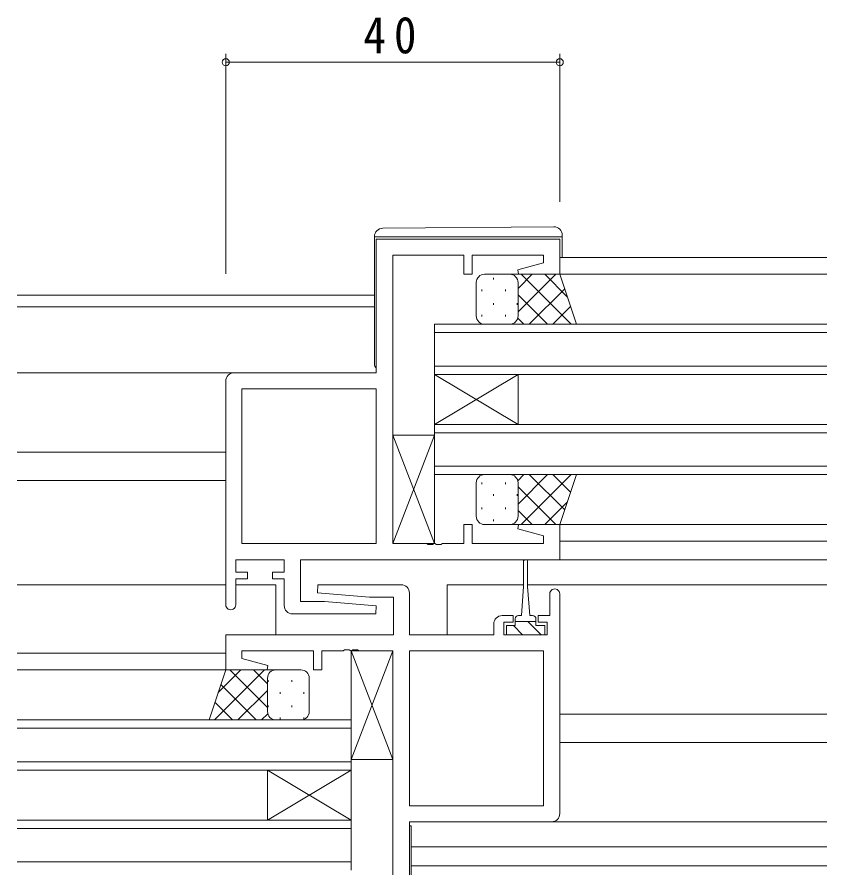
# Model space of a CAD drawing. Units: millimetres, scale not verified. Extents: x -594 to 539, y -420 to 386.
# Drawn here: x 131.1 to 228.1, y -110.9 to -9 of the extents above; entities that cross this region are included whole.
import ezdxf

# ---------------------------------------------------------------- set-up
doc = ezdxf.new("R2010")
doc.units = ezdxf.units.MM
doc.header["$LTSCALE"] = 2
for name, color, linetype, lineweight in [('0-3_YKK_11', 7, 'Continuous', 9), ('0-4_YKK_12', 2, 'Continuous', 9), ('0-5_YKK_13', 4, 'Continuous', 9), ('0-7_YKK_D', 6, 'Continuous', 9)]:
    doc.layers.add(name, color=color, linetype=linetype, lineweight=lineweight)
doc.styles.add('ＭＳ ゴシック', font='')
doc.styles.get('ＭＳ ゴシック').set_extended_font_data('MS Gothic')

msp = doc.modelspace()

# ---------------------------------------------------------------- linework, layer by layer
at = {"layer": '0-3_YKK_11'}
for p, q in [((174.133, -35.567), (196.133, -35.567)), ((174.133, -51.567), (174.133, -35.567)), ((196.133, -35.567), (196.133, -39.767)), ((184.633, -37.497), (176.133, -37.497)), ((176.133, -37.497), (176.133, -72.037)), ((184.633, -39.767), (184.633, -37.497)), ((185.633, -37.497), (185.633, -39.767)), ((194.203, -37.497), (185.633, -37.497)), ((194.203, -38.414), (194.203, -37.497)), ((191.104, -39.244), (194.203, -38.414)), ((191.173, -39.767), (191.104, -39.244)), ((185.633, -39.767), (184.633, -39.767)), ((196.133, -39.767), (191.173, -39.767)), ((157.133, -51.567), (174.133, -51.567)), ((156.133, -79.367), (156.133, -52.567)), ((158.063, -53.497), (174.133, -53.497)), ((158.063, -72.037), (158.063, -53.497)), ((174.133, -53.497), (174.133, -72.037)), ((174.133, -53.497), (174.133, -72.037)), ((184.633, -69.767), (185.633, -69.767)), ((184.633, -72.037), (184.633, -69.767)), ((185.633, -69.767), (185.633, -72.037)), ((191.104, -70.289), (191.173, -69.767)), ((194.203, -71.12), (191.104, -70.289)), ((191.173, -69.767), (196.133, -69.767)), ((196.133, -69.767), (196.133, -73.967)), ((194.203, -72.037), (194.203, -71.12)), ((174.133, -72.037), (158.063, -72.037)), ((176.133, -72.037), (180.175, -72.037)), ((180.175, -72.037), (180.359, -72.157)), ((180.359, -72.157), (180.908, -72.157)), ((180.908, -72.157), (181.092, -72.037)), ((181.092, -72.037), (181.175, -72.037)), ((181.175, -72.037), (181.359, -72.157)), ((181.359, -72.157), (181.908, -72.157)), ((181.908, -72.157), (182.092, -72.037)), ((182.092, -72.037), (184.633, -72.037)), ((185.633, -72.037), (194.203, -72.037)), ((157.333, -73.967), (157.333, -75.467)), ((163.133, -73.967), (157.333, -73.967)), ((163.133, -75.467), (163.133, -73.967)), ((165.063, -73.967), (165.063, -78.967)), ((196.133, -73.967), (165.063, -73.967)), ((157.333, -75.467), (158.733, -75.467)), ((157.333, -76.267), (157.333, -79.367)), ((158.733, -76.267), (157.333, -76.267)), ((158.733, -75.467), (158.733, -76.267)), ((161.733, -75.467), (163.133, -75.467)), ((161.733, -76.267), (161.733, -75.467)), ((163.133, -76.267), (161.733, -76.267)), ((163.133, -79.467), (163.133, -76.267)), ((167.114, -77.923), (167.155, -76.967)), ((167.155, -76.967), (177.133, -76.967)), ((173.327, -78.467), (167.114, -77.923)), ((176.203, -78.467), (173.327, -78.467)), ((176.203, -82.967), (176.203, -78.467)), ((178.133, -77.967), (178.133, -82.967)), ((194.933, -80.667), (194.933, -78.067)), ((196.133, -78.067), (196.133, -104.367)), ((165.063, -78.967), (167.94, -78.967)), ((167.94, -78.967), (174.153, -79.51)), ((174.153, -79.51), (174.112, -80.467)), ((174.112, -80.467), (164.133, -80.467)), ((189.233, -80.667), (190.533, -80.667)), ((189.433, -81.467), (189.433, -82.967)), ((190.533, -81.467), (189.433, -81.467)), ((190.533, -80.667), (190.533, -81.467)), ((193.533, -80.667), (194.933, -80.667)), ((193.533, -81.467), (193.533, -80.667)), ((194.633, -81.467), (193.533, -81.467)), ((194.633, -82.967), (194.633, -81.467)), ((188.233, -82.967), (188.233, -81.667)), ((156.133, -82.967), (176.203, -82.967)), ((156.133, -87.167), (156.133, -82.967)), ((178.133, -82.967), (188.233, -82.967)), ((189.433, -82.967), (194.633, -82.967)), ((158.063, -84.897), (158.063, -85.814)), ((166.633, -84.897), (158.063, -84.897)), ((166.633, -87.167), (166.633, -84.897)), ((167.633, -84.897), (167.633, -87.167)), ((170.175, -84.897), (167.633, -84.897)), ((170.359, -84.777), (170.175, -84.897)), ((170.908, -84.777), (170.359, -84.777)), ((171.092, -84.897), (170.908, -84.777)), ((171.175, -84.897), (171.092, -84.897)), ((171.358, -84.777), (171.175, -84.897)), ((171.908, -84.777), (171.358, -84.777)), ((172.092, -84.897), (171.908, -84.777)), ((176.133, -84.897), (172.092, -84.897)), ((176.133, -119.437), (176.133, -84.897)), ((178.133, -84.897), (194.203, -84.897)), ((178.133, -103.437), (178.133, -84.897)), ((194.203, -84.897), (194.203, -103.437)), ((194.203, -84.897), (194.203, -103.437)), ((158.063, -85.814), (161.163, -86.644)), ((161.163, -86.644), (161.094, -87.167)), ((161.094, -87.167), (156.133, -87.167)), ((167.633, -87.167), (166.633, -87.167)), ((194.203, -103.437), (178.133, -103.437)), ((178.133, -105.367), (178.133, -121.367)), ((195.134, -105.367), (178.133, -105.367))]:
    msp.add_line(p, q, dxfattribs=at)
for centre, radius, start, end in [((157.133, -52.567), 1, 90, 179.99998), ((177.133, -77.967), 1, 0, 89.99998), ((195.534, -78.067), 0.6, 359.99998, 180), ((156.733, -79.367), 0.6, 179.99998, 0), ((164.133, -79.467), 1, 180, 269.99998), ((189.233, -81.667), 1, 90, 179.99998), ((195.134, -104.367), 1, 270, 359.99998)]:
    msp.add_arc(centre, radius, start, end, dxfattribs=at)
at = {"layer": '0-4_YKK_12'}
for p, q in [((196.133, -37.767), (228.133, -37.766)), ((196.133, -39.767), (228.133, -39.767)), ((173.933, -42.267), (131.133, -42.267)), ((173.933, -43.667), (131.133, -43.667)), ((181.134, -45.767), (228.133, -45.767)), ((181.134, -51.767), (181.134, -45.767)), ((181.134, -46.767), (228.133, -46.767)), ((181.134, -50.767), (228.133, -50.767)), ((157.133, -51.567), (131.133, -51.567)), ((181.134, -51.767), (228.133, -51.767)), ((181.134, -57.767), (191.133, -51.767)), ((181.134, -51.767), (191.133, -57.767)), ((181.134, -51.767), (181.134, -57.767)), ((191.133, -51.767), (191.133, -57.767)), ((181.134, -57.767), (228.133, -57.767)), ((181.134, -63.767), (181.134, -57.767)), ((181.134, -58.767), (228.133, -58.767)), ((156.133, -61.067), (131.133, -61.067)), ((181.134, -62.767), (228.133, -62.767)), ((181.134, -63.767), (228.133, -63.767)), ((156.133, -64.467), (131.133, -64.467)), ((228.133, -69.766), (196.134, -69.765)), ((196.133, -71.766), (228.133, -71.767)), ((165.353, -73.967), (228.133, -73.967)), ((195.633, -73.967), (210.133, -73.967)), ((156.133, -76.967), (131.133, -76.967)), ((162.133, -76.967), (157.333, -76.967)), ((162.133, -76.967), (162.133, -82.967)), ((182.633, -76.967), (182.633, -82.967)), ((191.784, -76.967), (182.633, -76.967)), ((210.133, -76.967), (192.283, -76.967)), ((210.133, -76.967), (228.133, -76.967)), ((156.133, -85.167), (131.133, -85.167)), ((156.378, -87.167), (131.133, -87.167)), ((196.133, -92.467), (228.133, -92.467)), ((171.133, -93.167), (131.133, -93.167)), ((171.133, -93.167), (171.133, -99.167)), ((171.133, -94.167), (131.133, -94.167)), ((196.133, -95.867), (228.133, -95.867)), ((171.133, -98.167), (131.133, -98.167)), ((171.133, -99.167), (131.133, -99.167)), ((171.133, -105.167), (161.133, -99.167)), ((171.133, -99.167), (161.133, -105.167)), ((161.133, -99.167), (161.133, -105.167)), ((171.133, -99.167), (171.133, -105.167)), ((171.133, -105.167), (131.133, -105.167)), ((171.133, -105.167), (171.133, -111.167)), ((171.133, -106.167), (131.133, -106.167)), ((178.333, -108.367), (228.133, -108.367)), ((171.133, -110.167), (131.133, -110.167)), ((178.333, -110.637), (228.133, -110.637))]:
    msp.add_line(p, q, dxfattribs=at)
at = {"layer": '0-5_YKK_13'}
for p, q in [((195.425, -34.079), (174.925, -34.258)), ((173.933, -35.258), (173.933, -35.267)), ((173.933, -35.267), (173.933, -35.567)), ((173.933, -35.267), (174.429, -35.267)), ((173.933, -50.567), (173.933, -35.567)), ((196.433, -35.567), (196.433, -35.267)), ((196.433, -35.567), (196.433, -37.767)), ((186.133, -44.767), (186.133, -40.767)), ((187.133, -39.767), (190.133, -39.767)), ((188.213, -40.187), (188.213, -40.387)), ((196.133, -39.767), (190.133, -39.767)), ((191.043, -40.352), (191.043, -40.387)), ((191.133, -44.287), (195.654, -39.767)), ((191.133, -41.459), (192.825, -39.767)), ((191.133, -40.767), (191.133, -44.767)), ((191.133, -40.767), (191.133, -44.767)), ((191.502, -39.767), (197.502, -45.767)), ((194.33, -39.767), (197.035, -42.472)), ((198.133, -45.767), (196.133, -39.767)), ((186.798, -41.602), (186.798, -41.802)), ((189.629, -41.602), (189.629, -41.802)), ((192.482, -45.767), (196.721, -41.528)), ((191.133, -42.227), (194.673, -45.767)), ((188.213, -43.217), (188.213, -43.417)), ((191.043, -43.217), (191.043, -43.417)), ((195.31, -45.767), (197.428, -43.65)), ((186.798, -44.632), (186.798, -44.832)), ((189.629, -44.632), (189.629, -44.832)), ((190.133, -45.767), (187.133, -45.767)), ((190.133, -45.767), (198.133, -45.767)), ((191.1, -45.022), (191.845, -45.767)), ((176.133, -59.037), (181.134, -59.037)), ((176.133, -72.037), (176.133, -59.037)), ((181.134, -59.037), (176.133, -72.037)), ((181.134, -72.037), (176.133, -59.037)), ((181.134, -59.037), (181.134, -72.037)), ((190.133, -63.767), (187.133, -63.767)), ((190.133, -63.767), (198.133, -63.767)), ((191.1, -64.511), (191.845, -63.767)), ((191.133, -67.307), (194.673, -63.767)), ((191.502, -69.767), (197.502, -63.767)), ((192.482, -63.767), (196.721, -68.005)), ((195.31, -63.767), (197.428, -65.884)), ((198.133, -63.767), (196.133, -69.767)), ((186.133, -64.767), (186.133, -68.767)), ((186.798, -64.902), (186.798, -64.725)), ((189.629, -64.902), (189.629, -64.702)), ((191.133, -68.767), (191.133, -64.767)), ((191.133, -68.767), (191.133, -64.767)), ((191.133, -65.247), (195.654, -69.767)), ((188.213, -66.317), (188.213, -66.117)), ((191.043, -66.317), (191.043, -66.117)), ((194.33, -69.767), (197.035, -67.062)), ((186.798, -67.932), (186.798, -67.732)), ((189.629, -67.932), (189.629, -67.732)), ((191.133, -68.075), (192.825, -69.767)), ((188.213, -69.347), (188.213, -69.147)), ((191.043, -69.181), (191.043, -69.147)), ((187.133, -69.767), (190.133, -69.767)), ((196.133, -69.767), (190.133, -69.767)), ((181.134, -72.037), (176.133, -72.037)), ((191.784, -77.167), (191.784, -74.217)), ((192.283, -74.217), (192.283, -77.167)), ((191.784, -77.167), (191.533, -80.667)), ((192.283, -77.167), (192.534, -80.667)), ((190.783, -81.067), (190.783, -81.867)), ((190.783, -81.367), (193.284, -81.367)), ((191.533, -80.667), (191.183, -80.667)), ((193.922, -82.967), (192.322, -81.367)), ((192.883, -80.667), (192.534, -80.667)), ((193.284, -81.867), (193.284, -81.067)), ((189.733, -81.867), (190.783, -81.867)), ((189.733, -82.967), (189.733, -81.867)), ((191.677, -82.967), (190.577, -81.867)), ((193.284, -81.867), (194.334, -81.867)), ((194.334, -81.867), (194.334, -82.967)), ((194.334, -82.967), (189.733, -82.967)), ((171.133, -84.897), (176.133, -84.897)), ((171.133, -97.897), (171.133, -84.897)), ((176.133, -84.897), (171.133, -97.897)), ((176.133, -97.897), (171.133, -84.897)), ((176.133, -84.897), (176.133, -97.897)), ((154.134, -93.167), (156.133, -87.167)), ((160.765, -87.167), (154.765, -93.167)), ((157.937, -87.167), (155.232, -89.872)), ((156.133, -87.167), (162.133, -87.167)), ((161.133, -91.687), (156.613, -87.167)), ((161.133, -88.859), (159.442, -87.167)), ((165.134, -87.167), (162.133, -87.167)), ((161.133, -88.167), (161.133, -92.167)), ((161.133, -88.167), (161.133, -92.167)), ((161.223, -88.417), (161.223, -88.617)), ((164.053, -88.417), (164.053, -88.617)), ((166.133, -92.167), (166.133, -88.167)), ((159.785, -93.167), (155.546, -88.928)), ((161.133, -89.627), (157.594, -93.167)), ((162.638, -89.832), (162.638, -90.032)), ((165.468, -89.832), (165.468, -90.032)), ((156.956, -93.167), (154.839, -91.05)), ((161.223, -91.447), (161.223, -91.647)), ((164.053, -91.447), (164.053, -91.647)), ((161.167, -92.422), (160.422, -93.167)), ((162.133, -93.167), (154.134, -93.167)), ((162.133, -93.167), (165.134, -93.167)), ((162.638, -92.862), (162.638, -93.062)), ((165.468, -92.862), (165.468, -93.062)), ((176.133, -97.897), (171.133, -97.897)), ((178.133, -105.867), (178.333, -105.867)), ((178.333, -105.867), (178.333, -114.507)), ((195.179, -105.366), (228.133, -105.366))]:
    msp.add_line(p, q, dxfattribs=at)
msp.add_lwpolyline([(174.429, -35.267), (195.929, -35.267), (196.433, -35.267), (196.433, -35.079)], dxfattribs=at)
for centre, radius, start, end in [((174.933, -35.258), 1, 90.5, 180), ((195.433, -35.079), 1, 0, 90.5), ((187.133, -40.767), 1, 89.99989, 179.99989), ((190.133, -40.767), 1, 359.99989, 89.99989), ((190.133, -40.767), 1, 359.99989, 89.99989), ((187.133, -44.767), 1, 179.99989, 269.99989), ((190.133, -44.767), 1, 269.99989, 359.99989), ((190.133, -44.767), 1, 269.99989, 359.99989), ((174.433, -50.567), 0.5, 180, 233.13016), ((187.133, -64.767), 1, 90.00009, 180.00009), ((190.133, -64.767), 1, 0.00009, 90.00009), ((190.133, -64.767), 1, 0.00009, 90.00009), ((187.133, -68.767), 1, 180.00009, 270.00009), ((190.133, -68.767), 1, 270.00009, 0.00009), ((190.133, -68.767), 1, 270.00009, 0.00009), ((192.034, -74.217), 0.25, 0, 180), ((191.183, -81.067), 0.4, 90, 180), ((192.883, -81.067), 0.4, 0, 90), ((162.133, -88.167), 1, 90.00009, 180.00009), ((162.133, -88.167), 1, 90.00009, 180.00009), ((165.134, -88.167), 1, 0.00009, 90.00009), ((162.133, -92.167), 1, 180.00009, 270.00009), ((162.133, -92.167), 1, 180.00009, 270.00009), ((165.134, -92.167), 1, 270.00009, 0.00009)]:
    msp.add_arc(centre, radius, start, end, dxfattribs=at)
at = {"layer": '0-7_YKK_D'}
for p, q in [((156.133, -39.722), (156.133, -13.367)), ((196.133, -31.073), (196.133, -13.367)), ((156.133, -14.367), (196.133, -14.367))]:
    msp.add_line(p, q, dxfattribs=at)
for centre in [(156.133, -14.367), (196.133, -14.367)]:
    msp.add_circle(centre, 0.425, dxfattribs=at)

# ---------------------------------------------------------------- texts
at = {"layer": '0-7_YKK_D', "color": 7, "insert": (172.613, -13.367), "char_height": 4.399, "attachment_point": 7, "style": 'ＭＳ ゴシック'}
msp.add_mtext('\\T1.36;\\W0.9;40', dxfattribs=at)

doc.saveas('drawing.dxf')
